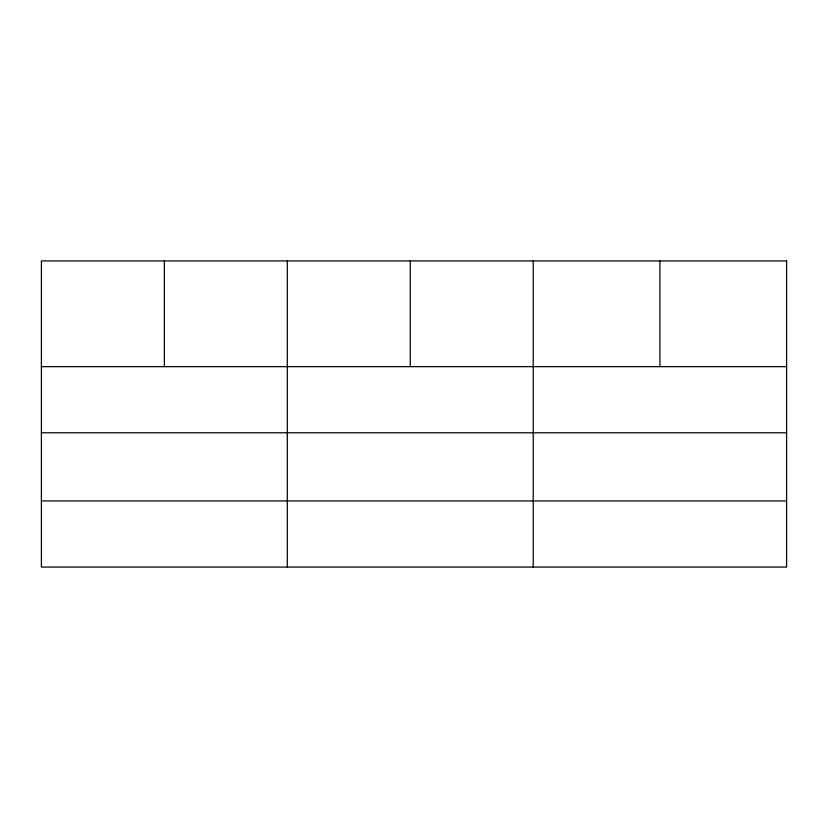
<?xml version="1.0" encoding="UTF-8"?>
<svg xmlns="http://www.w3.org/2000/svg" width="828" height="828" viewBox="0 0 828 828"><rect width="100%" height="100%" fill="white"/><g stroke="black" fill="none" stroke-linecap="round" stroke-linejoin="round"><path stroke-width="1.24" d="M41.4 366.649L786.6 366.649M41.4 432.785L786.6 432.785M41.4 500.93L786.6 500.93M659.916 260.923L659.916 366.649M533.232 260.923L533.232 567.076M410.274 260.923L410.274 366.649M287.316 260.923L287.316 567.076M164.358 260.923L164.358 366.649M786.6 260.923L41.4 260.923L41.4 567.076L786.6 567.076L786.6 260.923"/></g></svg>
